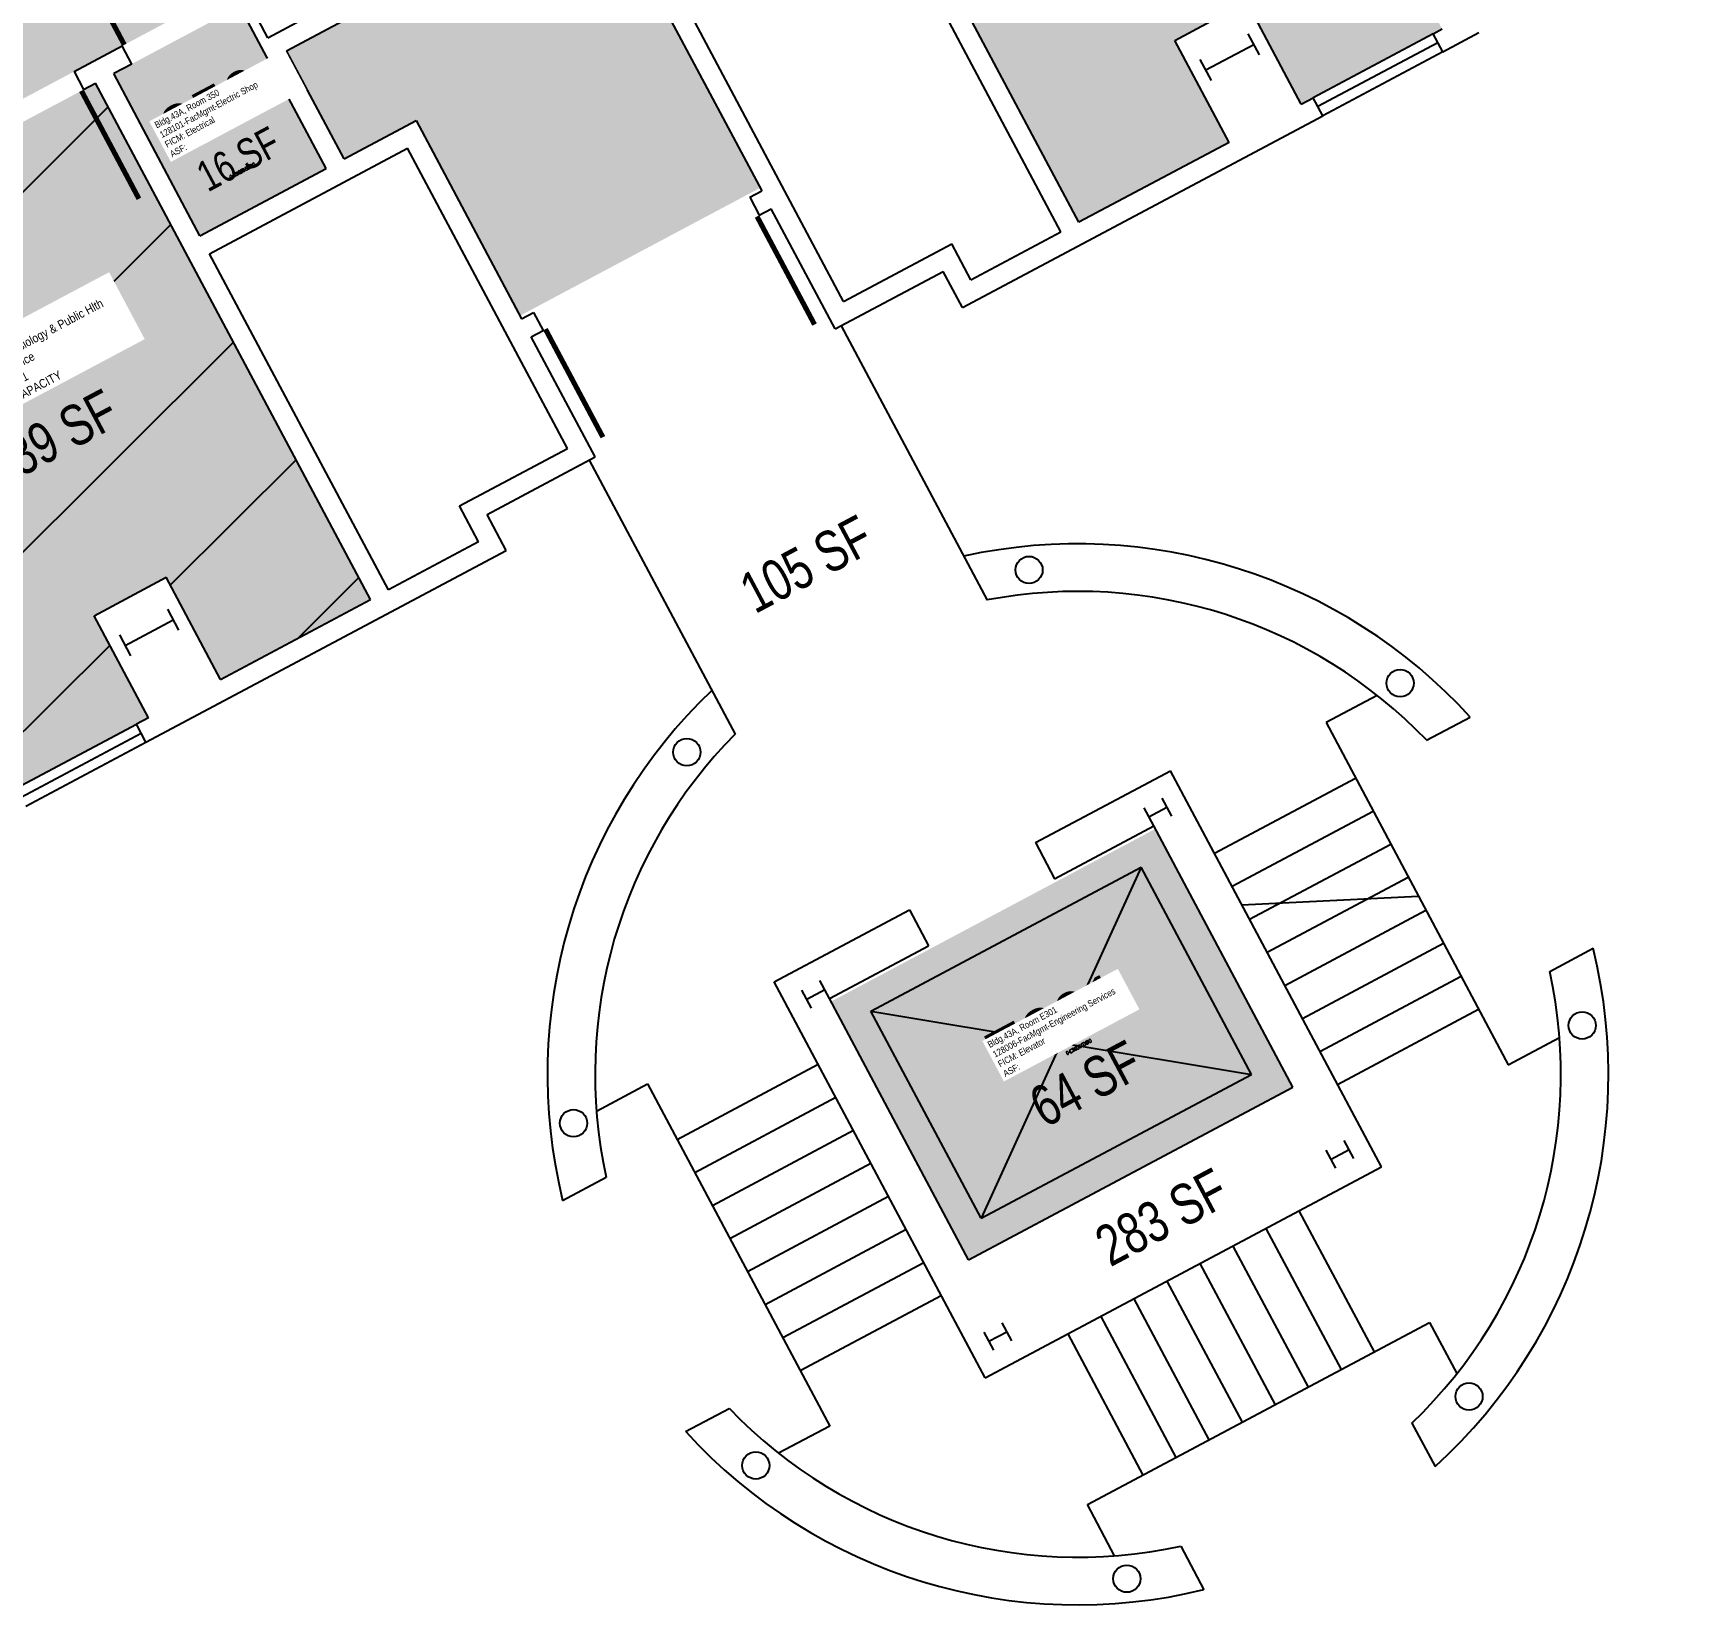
# Model space of a CAD drawing. Header units: inches. Extents: x 69216223 to 69217558, y 27666214 to 27667522.
# Drawn here: x 69216880.9 to 69217368.4, y 27666214.2 to 27666676.3 of the extents above; entities that cross this region are included whole.
import ezdxf
from ezdxf.enums import TextEntityAlignment as Align

# ---------------------------------------------------------------- set-up
doc = ezdxf.new("R2010")
doc.units = ezdxf.units.IN
doc.header["$LTSCALE"] = 100
doc.header["$MEASUREMENT"] = 0
doc.layers.get('0').update_dxf_attribs({"linetype": 'CONTINUOUS'})
for name, color, linetype in [('A-COLS', 5, 'CONTINUOUS'), ('A-DOOR', 2, 'CONTINUOUS'), ('A-FLOR', 3, 'CONTINUOUS'), ('A-GLAZ', 1, 'CONTINUOUS'), ('A-IDEN-RNUM', 7, 'CONTINUOUS'), ('A-IDEN-SNUM', 4, 'CONTINUOUS'), ('A-IDEN-VNUM', 4, 'CONTINUOUS'), ('A-WALL', 5, 'CONTINUOUS'), ('AREA-TEXT', 3, 'CONTINUOUS'), ('Rooms-Capacity', 4, 'CONTINUOUS'), ('Rooms-Category-Color', 7, 'CONTINUOUS'), ('Rooms-College-Color', 7, 'CONTINUOUS'), ('Rooms-Department-Color', 7, 'CONTINUOUS'), ('Rooms-Division-Color', 7, 'CONTINUOUS'), ('Rooms-Information', 7, 'CONTINUOUS')]:
    doc.layers.add(name, color=color, linetype=linetype)
doc.styles.add('CP_AREA', font='arial.ttf', dxfattribs={"height": 15})
doc.styles.add('CP_ROOMVNUMBER', font='arial.ttf', dxfattribs={"width": 0.85, "height": 0.075})
doc.styles.add('ROOMSNUMBER', font='TXT.SHX', dxfattribs={"height": 1})

# ---------------------------------------------------------------- blocks, each defined once
blk = doc.blocks.new('COL1')
for p, q in [((-0.5, 0.5), (0.5, 0.5)), ((0, 0.5), (0, -0.5)), ((-0.5, -0.5), (0.5, -0.5))]:
    blk.add_line(p, q)

msp = doc.modelspace()

# ---------------------------------------------------------------- hatches: boundary and pattern name
at = {"layer": 'Rooms-Capacity'}
h = msp.add_hatch(dxfattribs=at)
h.set_pattern_fill('ANSI31', color=256, scale=300, style=0)
h.set_pattern_definition([(45, (0, 0), (-26.516504294, 26.516504294), [])])
h.paths.add_polyline_path([(69216899.31, 27666661.63), (69216895.78, 27666659.75), (69216864, 27666642.84), (69216792.5, 27666604.77), (69216873.33, 27666452.95), (69216875.98, 27666454.36), (69216911.29, 27666473.16), (69216914.82, 27666475.03), (69216898.84, 27666505.05), (69216920.03, 27666516.33), (69216936.01, 27666486.31), (69216980.14, 27666509.81)])
at = {"layer": 'Rooms-Category-Color', "true_color": 0xadadad}
for points in [[(69216425.51, 27667100.45), (69216377.85, 27667075.07), (69216385.84, 27667060.07), (69216380.54, 27667057.25), (69216679.89, 27666494.97), (69216718.73, 27666515.65), (69216695.24, 27666559.78), (69216966.22, 27666704.06), (69216976.62, 27666682.4), (69216955.44, 27666671.12), (69216972.35, 27666639.35), (69216993.54, 27666650.62), (69217024.08, 27666593.25), (69217094.7, 27666630.84), (69217035.96, 27666741.18), (69217306.06, 27666884.98), (69217329.56, 27666840.85), (69217368.4, 27666861.53), (69217069.04, 27667423.81), (69217063.75, 27667420.99), (69217055.76, 27667435.99), (69217008.09, 27667410.61), (69217263.74, 27666930.43), (69216681.16, 27666620.26)], [(69216929.98, 27666616.79), (69216967.06, 27666636.53), (69216941.68, 27666684.19), (69216936.38, 27666681.37), (69216909.9, 27666667.27), (69216904.61, 27666664.45)], [(69217115.58, 27666391.59), (69217156, 27666315.68), (69217251.33, 27666366.44), (69217210.92, 27666442.35)]]:
    msp.add_hatch(color=253, dxfattribs=at).paths.add_polyline_path(points)
at = {"layer": 'Rooms-Category-Color', "true_color": 0xfa9ba3}
for points in [[(69217214.43, 27666829.4), (69217142.93, 27666791.34), (69217111.16, 27666774.42), (69217107.63, 27666772.54), (69217188.46, 27666620.72), (69217232.59, 27666644.21), (69217216.61, 27666674.23), (69217237.8, 27666685.51), (69217253.78, 27666655.49), (69217257.31, 27666657.37), (69217292.62, 27666676.17), (69217295.26, 27666677.58)], [(69216899.31, 27666661.63), (69216895.78, 27666659.75), (69216864, 27666642.84), (69216792.5, 27666604.77), (69216873.33, 27666452.95), (69216875.98, 27666454.36), (69216911.29, 27666473.16), (69216914.82, 27666475.03), (69216898.84, 27666505.05), (69216920.03, 27666516.33), (69216936.01, 27666486.31), (69216980.14, 27666509.81)]]:
    msp.add_hatch(color=241, dxfattribs=at).paths.add_polyline_path(points)
at = {"layer": 'Rooms-College-Color', "true_color": 0xadadad}
for points in [[(69216425.51, 27667100.45), (69216377.85, 27667075.07), (69216385.84, 27667060.07), (69216380.54, 27667057.25), (69216679.89, 27666494.97), (69216718.73, 27666515.65), (69216695.24, 27666559.78), (69216966.22, 27666704.06), (69216976.62, 27666682.4), (69216955.44, 27666671.12), (69216972.35, 27666639.35), (69216993.54, 27666650.62), (69217024.08, 27666593.25), (69217094.7, 27666630.84), (69217035.96, 27666741.18), (69217306.06, 27666884.98), (69217329.56, 27666840.85), (69217368.4, 27666861.53), (69217069.04, 27667423.81), (69217063.75, 27667420.99), (69217055.76, 27667435.99), (69217008.09, 27667410.61), (69217263.74, 27666930.43), (69216681.16, 27666620.26)], [(69216929.98, 27666616.79), (69216967.06, 27666636.53), (69216941.68, 27666684.19), (69216936.38, 27666681.37), (69216909.9, 27666667.27), (69216904.61, 27666664.45)], [(69217115.58, 27666391.59), (69217156, 27666315.68), (69217251.33, 27666366.44), (69217210.92, 27666442.35)]]:
    msp.add_hatch(color=253, dxfattribs=at).paths.add_polyline_path(points)
at = {"layer": 'Rooms-College-Color', "true_color": 0xffe090}
for points in [[(69217214.43, 27666829.4), (69217142.93, 27666791.34), (69217111.16, 27666774.42), (69217107.63, 27666772.54), (69217188.46, 27666620.72), (69217232.59, 27666644.21), (69217216.61, 27666674.23), (69217237.8, 27666685.51), (69217253.78, 27666655.49), (69217257.31, 27666657.37), (69217292.62, 27666676.17), (69217295.26, 27666677.58)], [(69216899.31, 27666661.63), (69216895.78, 27666659.75), (69216864, 27666642.84), (69216792.5, 27666604.77), (69216873.33, 27666452.95), (69216875.98, 27666454.36), (69216911.29, 27666473.16), (69216914.82, 27666475.03), (69216898.84, 27666505.05), (69216920.03, 27666516.33), (69216936.01, 27666486.31), (69216980.14, 27666509.81)]]:
    msp.add_hatch(color=41, dxfattribs=at).paths.add_polyline_path(points)
at = {"layer": 'Rooms-Department-Color', "true_color": 0xacacac}
for points in [[(69216425.51, 27667100.45), (69216377.85, 27667075.07), (69216385.84, 27667060.07), (69216380.54, 27667057.25), (69216679.89, 27666494.97), (69216718.73, 27666515.65), (69216695.24, 27666559.78), (69216966.22, 27666704.06), (69216976.62, 27666682.4), (69216955.44, 27666671.12), (69216972.35, 27666639.35), (69216993.54, 27666650.62), (69217024.08, 27666593.25), (69217094.7, 27666630.84), (69217035.96, 27666741.18), (69217306.06, 27666884.98), (69217329.56, 27666840.85), (69217368.4, 27666861.53), (69217069.04, 27667423.81), (69217063.75, 27667420.99), (69217055.76, 27667435.99), (69217008.09, 27667410.61), (69217263.74, 27666930.43), (69216681.16, 27666620.26)], [(69216929.98, 27666616.79), (69216967.06, 27666636.53), (69216941.68, 27666684.19), (69216936.38, 27666681.37), (69216909.9, 27666667.27), (69216904.61, 27666664.45)], [(69217115.58, 27666391.59), (69217156, 27666315.68), (69217251.33, 27666366.44), (69217210.92, 27666442.35)]]:
    msp.add_hatch(color=253, dxfattribs=at).paths.add_polyline_path(points)
at = {"layer": 'Rooms-Department-Color', "true_color": 0xffe090}
for points in [[(69217214.43, 27666829.4), (69217142.93, 27666791.34), (69217111.16, 27666774.42), (69217107.63, 27666772.54), (69217188.46, 27666620.72), (69217232.59, 27666644.21), (69217216.61, 27666674.23), (69217237.8, 27666685.51), (69217253.78, 27666655.49), (69217257.31, 27666657.37), (69217292.62, 27666676.17), (69217295.26, 27666677.58)], [(69216899.31, 27666661.63), (69216895.78, 27666659.75), (69216864, 27666642.84), (69216792.5, 27666604.77), (69216873.33, 27666452.95), (69216875.98, 27666454.36), (69216911.29, 27666473.16), (69216914.82, 27666475.03), (69216898.84, 27666505.05), (69216920.03, 27666516.33), (69216936.01, 27666486.31), (69216980.14, 27666509.81)]]:
    msp.add_hatch(color=41, dxfattribs=at).paths.add_polyline_path(points)
at = {"layer": 'Rooms-Division-Color', "true_color": 0xadadad}
for points in [[(69216425.51, 27667100.45), (69216377.85, 27667075.07), (69216385.84, 27667060.07), (69216380.54, 27667057.25), (69216679.89, 27666494.97), (69216718.73, 27666515.65), (69216695.24, 27666559.78), (69216966.22, 27666704.06), (69216976.62, 27666682.4), (69216955.44, 27666671.12), (69216972.35, 27666639.35), (69216993.54, 27666650.62), (69217024.08, 27666593.25), (69217094.7, 27666630.84), (69217035.96, 27666741.18), (69217306.06, 27666884.98), (69217329.56, 27666840.85), (69217368.4, 27666861.53), (69217069.04, 27667423.81), (69217063.75, 27667420.99), (69217055.76, 27667435.99), (69217008.09, 27667410.61), (69217263.74, 27666930.43), (69216681.16, 27666620.26)], [(69216929.98, 27666616.79), (69216967.06, 27666636.53), (69216941.68, 27666684.19), (69216936.38, 27666681.37), (69216909.9, 27666667.27), (69216904.61, 27666664.45)], [(69217115.58, 27666391.59), (69217156, 27666315.68), (69217251.33, 27666366.44), (69217210.92, 27666442.35)]]:
    msp.add_hatch(color=253, dxfattribs=at).paths.add_polyline_path(points)
at = {"layer": 'Rooms-Division-Color', "true_color": 0xffe090}
for points in [[(69217214.43, 27666829.4), (69217142.93, 27666791.34), (69217111.16, 27666774.42), (69217107.63, 27666772.54), (69217188.46, 27666620.72), (69217232.59, 27666644.21), (69217216.61, 27666674.23), (69217237.8, 27666685.51), (69217253.78, 27666655.49), (69217257.31, 27666657.37), (69217292.62, 27666676.17), (69217295.26, 27666677.58)], [(69216899.31, 27666661.63), (69216895.78, 27666659.75), (69216864, 27666642.84), (69216792.5, 27666604.77), (69216873.33, 27666452.95), (69216875.98, 27666454.36), (69216911.29, 27666473.16), (69216914.82, 27666475.03), (69216898.84, 27666505.05), (69216920.03, 27666516.33), (69216936.01, 27666486.31), (69216980.14, 27666509.81)]]:
    msp.add_hatch(color=41, dxfattribs=at).paths.add_polyline_path(points)

# ---------------------------------------------------------------- linework, layer by layer
at = {"layer": 'A-COLS'}
for centre in [(69217173.78, 27666518.49), (69217282.89, 27666485.2), (69217073.15, 27666464.92), (69217336.46, 27666384.57), (69217039.85, 27666355.81), (69217303.17, 27666275.46), (69217093.43, 27666255.18), (69217202.54, 27666221.88)]:
    msp.add_circle(centre, 4, dxfattribs=at)
at = {"layer": 'A-DOOR'}
for points in [[(69216907.75, 27666672.92, 1.5, 1.5, 0), (69216893.65, 27666699.4, 0, 0, 0), (69216892.99, 27666699.05, 0, 0, -0.414214), (69216933.56, 27666686.67, 0, 0, -0.414214)], [(69216895.12, 27666659.4, 1.5, 1.5, 0), (69216912.04, 27666627.63, 0, 0, 0), (69216911.37, 27666627.27, 0, 0, -0.414214), (69216863.3, 27666644.16, 0, 0, -0.414214)], [(69217093.8, 27666622.43, 1.5, 1.5, 0), (69217110.71, 27666590.66, 0, 0, 0), (69217110.05, 27666590.3, 0, 0, -0.414214), (69217061.98, 27666607.19, 0, 0, -0.414214)], [(69217031.57, 27666589.3, 1.5, 1.5, 0), (69217048.48, 27666557.53, 0, 0, 0), (69217049.15, 27666557.88, 0, 0, 0.414214), (69217061.98, 27666607.19, 0, 0, 0.414214)]]:
    msp.add_lwpolyline(points, format="xyseb", dxfattribs=at)
at = {"layer": 'A-FLOR'}
for p, q in [((69217118.55, 27666590.3), (69217161.48, 27666509.66)), ((69217044.41, 27666550.82), (69217087.34, 27666470.19)), ((69217276.17, 27666481.62), (69217261.11, 27666473.61)), ((69217261.11, 27666473.61), (69217314.69, 27666372.98)), ((69217228.32, 27666435.19), (69217269.81, 27666457.28)), ((69217233.49, 27666425.48), (69217274.98, 27666447.57)), ((69217238.66, 27666415.77), (69217280.15, 27666437.86)), ((69217127.29, 27666388.76), (69217206.73, 27666431.06)), ((69217206.73, 27666431.06), (69217159.71, 27666327.86)), ((69217239.16, 27666370.15), (69217206.73, 27666431.06)), ((69217243.83, 27666406.06), (69217285.32, 27666428.15)), ((69217236.4, 27666420.01), (69217288.26, 27666422.61)), ((69217249, 27666396.35), (69217290.49, 27666418.44)), ((69217254.17, 27666386.64), (69217295.66, 27666408.73)), ((69217259.34, 27666376.93), (69217300.83, 27666399.02)), ((69217159.71, 27666327.86), (69217127.29, 27666388.76)), ((69217127.29, 27666388.76), (69217239.16, 27666370.15)), ((69217264.51, 27666367.22), (69217305.99, 27666389.31)), ((69217314.69, 27666372.98), (69217329.75, 27666380.99)), ((69217070.32, 27666351.07), (69217111.81, 27666373.16)), ((69217159.71, 27666327.86), (69217239.16, 27666370.15)), ((69217046.57, 27666359.38), (69217061.63, 27666367.4)), ((69217061.63, 27666367.4), (69217115.2, 27666266.77)), ((69217075.49, 27666341.36), (69217116.98, 27666363.45)), ((69217080.66, 27666331.65), (69217122.14, 27666353.74)), ((69217085.83, 27666321.94), (69217127.31, 27666344.03)), ((69217091, 27666312.23), (69217132.48, 27666334.32)), ((69217253.16, 27666330.02), (69217275.24, 27666288.54)), ((69217096.17, 27666302.52), (69217137.65, 27666324.61)), ((69217243.45, 27666324.85), (69217265.53, 27666283.37)), ((69217233.74, 27666319.68), (69217255.83, 27666278.2)), ((69217101.34, 27666292.81), (69217142.82, 27666314.9)), ((69217224.03, 27666314.52), (69217246.12, 27666273.03)), ((69217214.32, 27666309.35), (69217236.41, 27666267.86)), ((69217106.51, 27666283.1), (69217147.99, 27666305.19)), ((69217204.61, 27666304.18), (69217226.7, 27666262.69)), ((69217190.95, 27666243.66), (69217291.57, 27666297.23)), ((69217194.9, 27666299.01), (69217216.99, 27666257.52)), ((69217291.57, 27666297.23), (69217299.59, 27666282.17)), ((69217185.19, 27666293.84), (69217207.28, 27666252.35)), ((69217115.2, 27666266.77), (69217100.14, 27666258.75)), ((69217198.96, 27666228.6), (69217190.95, 27666243.66))]:
    msp.add_line(p, q, dxfattribs=at)
at = {"layer": 'A-GLAZ'}
for p, q in [((69217292.62, 27666676.17), (69217257.31, 27666657.37)), ((69217294.03, 27666673.52), (69217258.72, 27666654.73)), ((69217295.44, 27666670.87), (69217260.13, 27666652.08)), ((69216875.98, 27666454.36), (69216911.29, 27666473.16)), ((69216877.39, 27666451.71), (69216912.7, 27666470.51)), ((69216878.8, 27666449.06), (69216914.11, 27666467.86))]:
    msp.add_line(p, q, dxfattribs=at)
at = {"layer": 'A-WALL'}
for p, q in [((69217188.46, 27666620.72), (69217107.63, 27666772.54)), ((69217035.96, 27666741.18), (69217095.17, 27666629.96)), ((69217183.16, 27666617.9), (69217130.53, 27666716.76)), ((69216949.97, 27666675.01), (69216941.51, 27666690.9)), ((69216949.97, 27666675.01), (69216968.5, 27666684.88)), ((69217119.26, 27666597.47), (69217072.27, 27666685.74)), ((69217216.61, 27666674.23), (69217237.8, 27666685.51)), ((69217253.78, 27666655.49), (69217237.8, 27666685.51)), ((69216967.06, 27666636.53), (69216941.68, 27666684.19)), ((69216955.44, 27666671.12), (69216976.62, 27666682.4)), ((69217292.62, 27666676.17), (69217295.26, 27666677.58)), ((69217295.44, 27666670.87), (69217292.62, 27666676.17)), ((69217295.44, 27666670.87), (69217306.03, 27666676.51)), ((69216892.96, 27666665.05), (69216907.08, 27666672.57)), ((69216909.9, 27666667.27), (69216907.08, 27666672.57)), ((69216972.35, 27666639.35), (69216955.44, 27666671.12)), ((69217232.59, 27666644.21), (69217216.61, 27666674.23)), ((69216909.9, 27666667.27), (69216904.61, 27666664.45)), ((69216892.96, 27666665.05), (69216895.78, 27666659.75)), ((69216895.78, 27666659.75), (69216899.31, 27666661.63)), ((69216980.14, 27666509.81), (69216899.31, 27666661.63)), ((69216929.98, 27666616.79), (69216904.61, 27666664.45)), ((69217253.78, 27666655.49), (69217257.31, 27666657.37)), ((69217260.13, 27666652.08), (69217257.31, 27666657.37)), ((69216972.35, 27666639.35), (69216993.54, 27666650.62)), ((69216993.54, 27666650.62), (69217024.55, 27666592.37)), ((69217154.2, 27666595.68), (69217260.13, 27666652.08)), ((69216932.8, 27666611.49), (69216991.06, 27666642.51)), ((69217038.06, 27666554.24), (69216991.06, 27666642.51)), ((69217232.59, 27666644.21), (69217188.46, 27666620.72)), ((69216929.98, 27666616.79), (69216967.06, 27666636.53)), ((69217091.64, 27666628.08), (69217095.17, 27666629.96)), ((69217091.64, 27666628.08), (69217094.46, 27666622.79)), ((69217094.46, 27666622.79), (69217097.99, 27666624.67)), ((69217116.79, 27666589.36), (69217097.99, 27666624.67)), ((69217156.68, 27666603.8), (69217183.16, 27666617.9)), ((69216985.44, 27666512.63), (69216932.8, 27666611.49)), ((69217119.26, 27666597.47), (69217151.04, 27666614.39)), ((69217156.68, 27666603.8), (69217151.04, 27666614.39)), ((69217116.79, 27666589.36), (69217148.56, 27666606.28)), ((69217154.2, 27666595.68), (69217148.56, 27666606.28)), ((69217024.55, 27666592.37), (69217028.09, 27666594.25)), ((69217028.09, 27666594.25), (69217030.9, 27666588.95)), ((69217027.37, 27666587.07), (69217030.9, 27666588.95)), ((69217046.17, 27666551.76), (69217027.37, 27666587.07)), ((69217006.28, 27666537.32), (69217038.06, 27666554.24)), ((69217014.39, 27666534.84), (69217046.17, 27666551.76)), ((69217011.92, 27666526.73), (69217006.28, 27666537.32)), ((69217020.03, 27666524.25), (69217014.39, 27666534.84)), ((69216914.11, 27666467.86), (69217020.03, 27666524.25)), ((69217011.92, 27666526.73), (69216985.44, 27666512.63)), ((69216898.84, 27666505.05), (69216920.03, 27666516.33)), ((69216936.01, 27666486.31), (69216920.03, 27666516.33)), ((69216936.01, 27666486.31), (69216980.14, 27666509.81)), ((69216914.82, 27666475.03), (69216898.84, 27666505.05)), ((69216914.82, 27666475.03), (69216911.29, 27666473.16)), ((69217290.71, 27666468.4), (69217303.51, 27666475.22)), ((69216914.11, 27666467.86), (69216911.29, 27666473.16)), ((69217175.68, 27666438.32), (69217215.4, 27666459.46)), ((69217277.43, 27666342.95), (69217215.4, 27666459.46)), ((69217181.32, 27666427.72), (69217210.45, 27666443.23)), ((69217251.33, 27666366.44), (69217210.45, 27666443.23)), ((69217175.68, 27666438.32), (69217181.32, 27666427.72)), ((69217098.88, 27666397.43), (69217138.6, 27666418.58)), ((69217138.6, 27666418.58), (69217144.24, 27666407.99)), ((69217115.11, 27666392.48), (69217144.24, 27666407.99)), ((69217326.9, 27666400.44), (69217339.69, 27666407.25)), ((69217160.92, 27666280.91), (69217098.88, 27666397.43)), ((69217156, 27666315.68), (69217115.11, 27666392.48)), ((69217156, 27666315.68), (69217251.33, 27666366.44)), ((69217036.62, 27666333.13), (69217049.42, 27666339.94)), ((69217160.92, 27666280.91), (69217277.43, 27666342.95)), ((69217072.81, 27666265.16), (69217085.6, 27666271.97)), ((69217286.37, 27666267.63), (69217293.18, 27666254.84)), ((69217218.41, 27666231.45), (69217225.22, 27666218.65))]:
    msp.add_line(p, q, dxfattribs=at)
for radius, start, end in [(156, 42.3186, 102.4122), (142, 43.762, 100.8267), (156, 133.6492, 193.7427), (142, 135.2346, 192.2993), (156, 312.3186, 13.7427), (142, 313.762, 12.2993), (142, 223.762, 282.2993), (156, 222.3186, 283.7427)]:
    msp.add_arc((69217188.16, 27666370.19), radius, start, end, dxfattribs=at)

# ---------------------------------------------------------------- block references
at = {"layer": 'A-COLS', "rotation": 118.0306546684792}
for p, xscale, yscale, zscale in [((69217232.85, 27666669.27), 7.00000000046566, 15.99999999947438, 7.00000000046566), ((69216915.08, 27666500.09), 7.00000000046566, 15.99999999947438, 7.00000000046566), ((69217211.68, 27666447.29), 6, 6, 6), ((69217111.06, 27666393.72), 6, 6, 6), ((69217265.26, 27666346.66), 6, 6, 6), ((69217164.63, 27666293.09), 6, 6, 6)]:
    msp.add_blockref('COL1', p, dxfattribs=dict(at, xscale=xscale, yscale=yscale, zscale=zscale))

# ---------------------------------------------------------------- texts
at = {"layer": 'A-IDEN-RNUM', "style": 'ROOMSNUMBER'}
for s, p in [('0350-00', (69216942.47, 27666635.9)), ('E301-00', (69217188.4, 27666378.25))]:
    msp.add_text(s, height=1, rotation=28.0307, dxfattribs=at).set_placement(p, align=Align.MIDDLE)
at = {"layer": 'A-IDEN-SNUM', "style": 'ROOMSNUMBER'}
for s, p in [('043A035000', (69216942.47, 27666635.9)), ('043AE30100', (69217188.4, 27666378.25))]:
    msp.add_text(s, height=1, rotation=28.0307, dxfattribs=at).set_placement(p, align=Align.MIDDLE)
at = {"layer": 'A-IDEN-VNUM', "style": 'CP_ROOMVNUMBER'}
for s, height, p in [('350', 13.5, (69216933.98, 27666653.89)), ('351', 18, (69216873.96, 27666576.81)), ('E301', 13.5, (69217181.8, 27666384.99))]:
    msp.add_text(s, height=height, rotation=28.0307, dxfattribs=at).set_placement(p, align=Align.MIDDLE)
at = {"layer": 'AREA-TEXT', "style": 'CP_AREA', "width": 0.75}
for s, height, p in [('16 SF', 9, (69216941.26, 27666639.35)), ('139 SF', 12, (69216886.32, 27666557.29)), ('105 SF', 12, (69217108.27, 27666520.25)), ('64 SF', 12, (69217190.38, 27666367.46)), ('283 SF', 12, (69217212.76, 27666328.22))]:
    msp.add_text(s, height=height, rotation=28.0307, dxfattribs=at).set_placement(p, align=Align.MIDDLE_CENTER)

# ---------------------------------------------------------------- next in the draw order: texts
at = {"layer": 'Rooms-Information', "attachment_point": 7, "rotation": 28.0307, "style": 'CP_ROOMVNUMBER', "bg_fill": 3, "box_fill_scale": 1.5, "bg_fill_color": 256, "bg_fill_true_color": 13158600, "bg_fill_transparency": 0}
for s, insert, char_height, width in [('Bldg.43A, Room 350^M^J128101-FacMgmt-Electric Shop^M^JFICM: Electrical^M^JASF: ', (69216921.83, 27666639.77), 1.9286, 43.2), ('Bldg.43A, Room 351^M^J115600-CSM-Kinesiology & Public Hlth^M^JFICM: Faculty Office^M^JASF: 139, Cap: 1^M^JACADEMIC CAPACITY', (69216861.17, 27666559.8), 2.57143, 57.6), ('Bldg.43A, Room E301^M^J128006-FacMgmt-Engineering Services^M^JFICM: Elevator^M^JASF: ', (69217166.81, 27666369.36), 1.9286, 43.2)]:
    msp.add_mtext(s, dxfattribs=dict(at, insert=insert, char_height=char_height, width=width))

doc.saveas('drawing.dxf')
